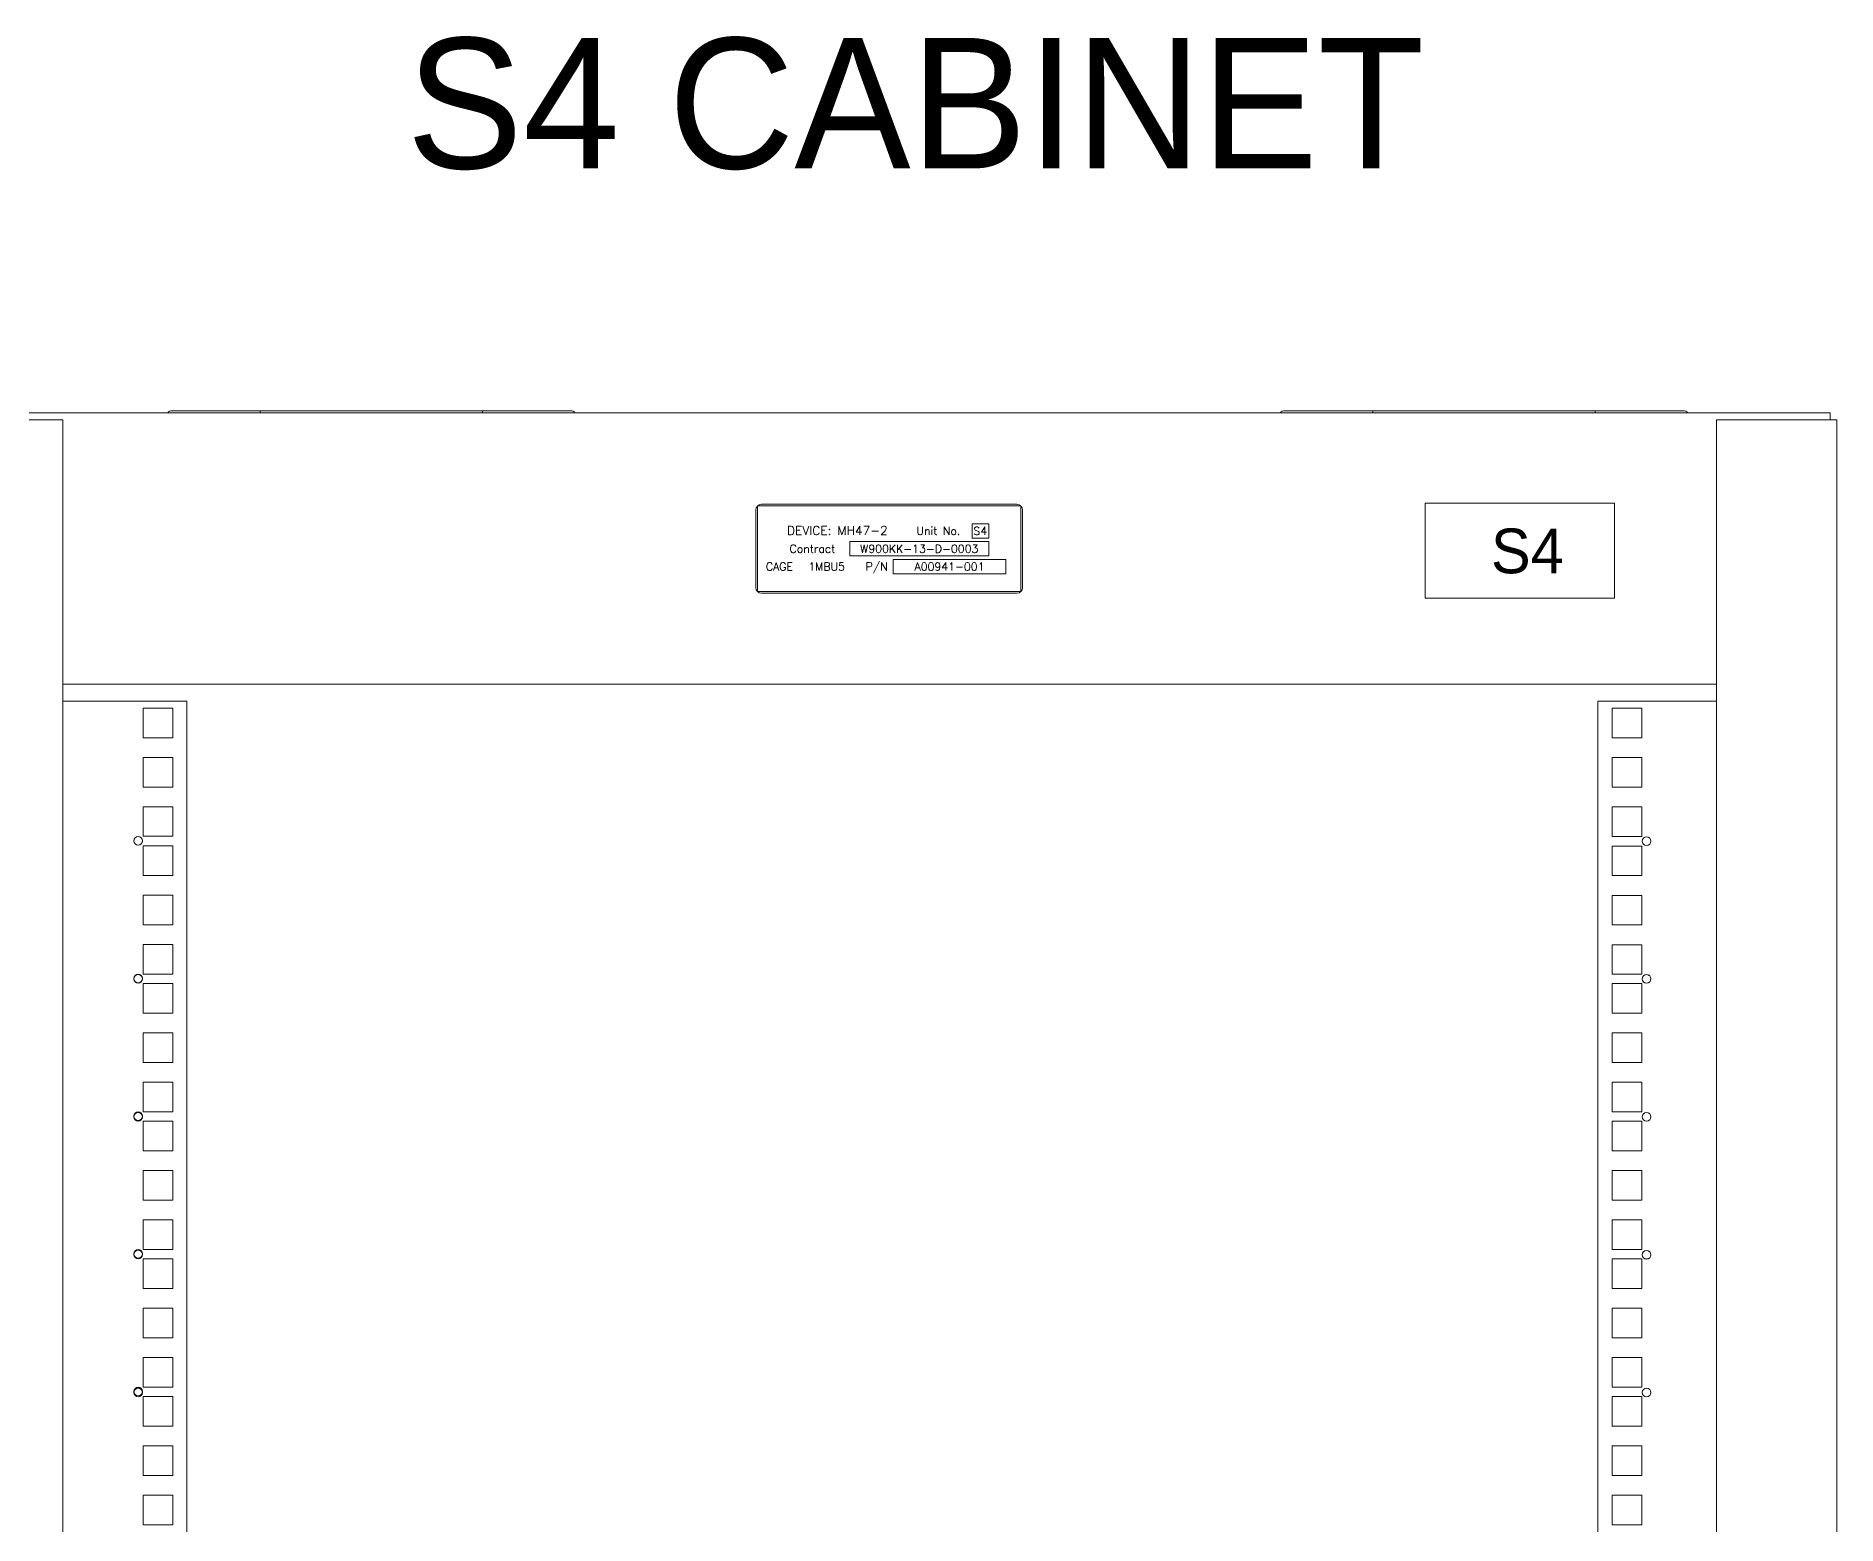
# Model space of a CAD drawing. Header units: inches. Extents: x -0.6 to 43.4, y -0.5 to 33.5.
# Drawn here: x 2.324 to 5.708, y 26.305 to 29.102 of the extents above; entities that cross this region are included whole.
import ezdxf
from ezdxf.enums import TextEntityAlignment as Align

# ---------------------------------------------------------------- set-up
doc = ezdxf.new("R2010")
doc.units = ezdxf.units.IN
doc.header["$MEASUREMENT"] = 0
doc.styles.add('ADESK1', font='romans')
doc.styles.add('dgn029', font='dgn029.shx')
doc.styles.add('dgn050', font='dgn050.shx')

msp = doc.modelspace()

# ---------------------------------------------------------------- linework, layer by layer
at = {"lineweight": 5}
for p, q in [((2.1589, 28.3941), (5.6948, 28.3941)), ((2.5792, 28.3978), (2.7448, 28.3978)), ((2.7448, 28.3941), (2.7448, 28.3978)), ((3.1629, 28.3978), (2.7448, 28.3978)), ((3.1629, 28.3978), (3.3286, 28.3978)), ((3.1629, 28.3941), (3.1629, 28.3978)), ((4.6697, 28.3978), (4.8354, 28.3978)), ((4.8354, 28.3941), (4.8354, 28.3978)), ((5.2535, 28.3978), (4.8354, 28.3978)), ((5.2535, 28.3978), (5.4191, 28.3978)), ((5.2535, 28.3941), (5.2535, 28.3978)), ((5.6948, 28.3808), (5.6948, 28.3941)), ((2.3745, 28.3808), (2.1479, 28.3808)), ((2.3745, 16.6872), (2.3745, 28.3808)), ((5.7075, 28.3808), (5.481, 28.3808)), ((5.481, 28.3808), (5.481, 16.6872)), ((5.7075, 16.6872), (5.7075, 28.3808)), ((4.1669, 28.2221), (3.6868, 28.2221)), ((3.6763, 28.2116), (3.6763, 28.0655)), ((4.1743, 28.219), (3.6794, 28.219)), ((3.6794, 28.219), (3.6794, 28.0581)), ((4.1138, 28.1854), (4.0825, 28.1854)), ((4.0825, 28.1854), (4.0825, 28.1586)), ((4.1138, 28.1586), (4.1138, 28.1854)), ((4.1743, 28.0581), (4.1743, 28.219)), ((4.1774, 28.0655), (4.1774, 28.2116)), ((4.1138, 28.152), (3.8528, 28.152)), ((3.8528, 28.152), (3.8528, 28.1252)), ((4.0825, 28.1586), (4.1138, 28.1586)), ((4.1138, 28.1252), (4.1138, 28.152)), ((3.8528, 28.1252), (4.1138, 28.1252)), ((4.1459, 28.1185), (3.9345, 28.1185)), ((3.9345, 28.1185), (3.9345, 28.0917)), ((4.1459, 28.0917), (4.1459, 28.1185)), ((3.9345, 28.0917), (4.1459, 28.0917)), ((3.6794, 28.0581), (4.1743, 28.0581)), ((3.6868, 28.0551), (4.1669, 28.0551)), ((5.481, 27.8841), (2.3745, 27.8841)), ((2.3745, 27.8526), (2.6075, 27.8526)), ((2.6075, 27.5812), (2.6075, 27.8526)), ((5.481, 27.8526), (5.2585, 27.8526)), ((5.2585, 27.5818), (5.2585, 27.8518)), ((2.5253, 27.7837), (2.5253, 27.8393)), ((2.5253, 27.8393), (2.5809, 27.8393)), ((2.5809, 27.8393), (2.5809, 27.7837)), ((5.3407, 27.839), (5.2851, 27.839)), ((5.2851, 27.839), (5.2851, 27.7834)), ((5.3407, 27.7834), (5.3407, 27.839)), ((2.5809, 27.7837), (2.5253, 27.7837)), ((5.2851, 27.7834), (5.3407, 27.7834)), ((2.5253, 27.691), (2.5253, 27.7466)), ((2.5253, 27.7466), (2.5809, 27.7466)), ((2.5809, 27.7466), (2.5809, 27.691)), ((5.3407, 27.7464), (5.2851, 27.7464)), ((5.2851, 27.7464), (5.2851, 27.6908)), ((5.3407, 27.6908), (5.3407, 27.7464)), ((2.5809, 27.691), (2.5253, 27.691)), ((5.2851, 27.6908), (5.3407, 27.6908)), ((2.5253, 27.5984), (2.5253, 27.654)), ((2.5253, 27.654), (2.5809, 27.654)), ((2.5809, 27.654), (2.5809, 27.5984)), ((5.3407, 27.6537), (5.2851, 27.6537)), ((5.2851, 27.6537), (5.2851, 27.5981)), ((5.3407, 27.5981), (5.3407, 27.6537)), ((2.5809, 27.5984), (2.5253, 27.5984)), ((2.5253, 27.5248), (2.5253, 27.5804)), ((2.5253, 27.5804), (2.5809, 27.5804)), ((2.5809, 27.5804), (2.5809, 27.5248)), ((2.6075, 27.5812), (2.6075, 27.5932)), ((2.6075, 27.3211), (2.6075, 27.5932)), ((5.2585, 27.5818), (5.2585, 27.5929)), ((5.2585, 27.3209), (5.2585, 27.5929)), ((5.2851, 27.5981), (5.3407, 27.5981)), ((5.3407, 27.5802), (5.2851, 27.5802)), ((5.2851, 27.5802), (5.2851, 27.5246)), ((5.3407, 27.5246), (5.3407, 27.5802)), ((2.5809, 27.5248), (2.5253, 27.5248)), ((5.2851, 27.5246), (5.3407, 27.5246)), ((2.5253, 27.4322), (2.5253, 27.4878)), ((2.5253, 27.4878), (2.5809, 27.4878)), ((2.5809, 27.4878), (2.5809, 27.4322)), ((5.3407, 27.4875), (5.2851, 27.4875)), ((5.2851, 27.4875), (5.2851, 27.4319)), ((5.3407, 27.4319), (5.3407, 27.4875)), ((2.5809, 27.4322), (2.5253, 27.4322)), ((5.2851, 27.4319), (5.3407, 27.4319)), ((2.5253, 27.3395), (2.5253, 27.3951)), ((2.5253, 27.3951), (2.5809, 27.3951)), ((2.5809, 27.3951), (2.5809, 27.3395)), ((5.3407, 27.3948), (5.2851, 27.3948)), ((5.2851, 27.3948), (5.2851, 27.3392)), ((5.3407, 27.3392), (5.3407, 27.3948)), ((2.5809, 27.3395), (2.5253, 27.3395)), ((2.5253, 27.2663), (2.5253, 27.3219)), ((2.5253, 27.3219), (2.5809, 27.3219)), ((2.5809, 27.3219), (2.5809, 27.2663)), ((2.6075, 27.0626), (2.6075, 27.3347)), ((5.2585, 27.0624), (5.2585, 27.3344)), ((5.2851, 27.3392), (5.3407, 27.3392)), ((5.3407, 27.3216), (5.2851, 27.3216)), ((5.2851, 27.3216), (5.2851, 27.266)), ((5.3407, 27.266), (5.3407, 27.3216)), ((2.5809, 27.2663), (2.5253, 27.2663)), ((5.2851, 27.266), (5.3407, 27.266)), ((2.5253, 27.1736), (2.5253, 27.2292)), ((2.5253, 27.2292), (2.5809, 27.2292)), ((2.5809, 27.2292), (2.5809, 27.1736)), ((5.3407, 27.229), (5.2851, 27.229)), ((5.2851, 27.229), (5.2851, 27.1734)), ((5.3407, 27.1734), (5.3407, 27.229)), ((2.5809, 27.1736), (2.5253, 27.1736)), ((5.2851, 27.1734), (5.3407, 27.1734)), ((2.5253, 27.081), (2.5253, 27.1366)), ((2.5253, 27.1366), (2.5809, 27.1366)), ((2.5809, 27.1366), (2.5809, 27.081)), ((5.3407, 27.1363), (5.2851, 27.1363)), ((5.2851, 27.1363), (5.2851, 27.0807)), ((5.3407, 27.0807), (5.3407, 27.1363)), ((2.5809, 27.081), (2.5253, 27.081)), ((2.6075, 26.804), (2.6075, 27.0761)), ((5.2585, 26.8038), (5.2585, 27.0758)), ((5.2851, 27.0807), (5.3407, 27.0807)), ((2.5253, 27.0077), (2.5253, 27.0633)), ((2.5253, 27.0633), (2.5809, 27.0633)), ((2.5809, 27.0633), (2.5809, 27.0077)), ((5.3407, 27.063), (5.2851, 27.063)), ((5.2851, 27.063), (5.2851, 27.0074)), ((5.3407, 27.0074), (5.3407, 27.063)), ((2.5809, 27.0077), (2.5253, 27.0077)), ((5.2851, 27.0074), (5.3407, 27.0074)), ((2.5253, 26.9151), (2.5253, 26.9707)), ((2.5253, 26.9707), (2.5809, 26.9707)), ((2.5809, 26.9707), (2.5809, 26.9151)), ((5.3407, 26.9704), (5.2851, 26.9704)), ((5.2851, 26.9704), (5.2851, 26.9148)), ((5.3407, 26.9148), (5.3407, 26.9704)), ((2.5809, 26.9151), (2.5253, 26.9151)), ((5.2851, 26.9148), (5.3407, 26.9148)), ((2.5253, 26.8224), (2.5253, 26.878)), ((2.5253, 26.878), (2.5809, 26.878)), ((2.5809, 26.878), (2.5809, 26.8224)), ((5.3407, 26.8777), (5.2851, 26.8777)), ((5.2851, 26.8777), (5.2851, 26.8221)), ((5.3407, 26.8221), (5.3407, 26.8777)), ((2.5809, 26.8224), (2.5253, 26.8224)), ((2.5253, 26.7491), (2.5253, 26.8047)), ((2.5253, 26.8047), (2.5809, 26.8047)), ((2.5809, 26.8047), (2.5809, 26.7491)), ((2.6075, 26.5454), (2.6075, 26.8175)), ((5.2585, 26.5452), (5.2585, 26.8172)), ((5.2851, 26.8221), (5.3407, 26.8221)), ((5.3407, 26.8045), (5.2851, 26.8045)), ((5.2851, 26.8045), (5.2851, 26.7489)), ((5.3407, 26.7489), (5.3407, 26.8045)), ((2.5809, 26.7491), (2.5253, 26.7491)), ((5.2851, 26.7489), (5.3407, 26.7489)), ((2.5253, 26.6565), (2.5253, 26.7121)), ((2.5253, 26.7121), (2.5809, 26.7121)), ((2.5809, 26.7121), (2.5809, 26.6565)), ((5.3407, 26.7118), (5.2851, 26.7118)), ((5.2851, 26.7118), (5.2851, 26.6562)), ((5.3407, 26.6562), (5.3407, 26.7118)), ((2.5809, 26.6565), (2.5253, 26.6565)), ((5.2851, 26.6562), (5.3407, 26.6562)), ((2.5253, 26.5638), (2.5253, 26.6194)), ((2.5253, 26.6194), (2.5809, 26.6194)), ((2.5809, 26.6194), (2.5809, 26.5638)), ((5.3407, 26.6191), (5.2851, 26.6191)), ((5.2851, 26.6191), (5.2851, 26.5635)), ((5.3407, 26.5635), (5.3407, 26.6191)), ((2.5809, 26.5638), (2.5253, 26.5638)), ((5.2851, 26.5635), (5.3407, 26.5635)), ((2.5253, 26.4904), (2.5253, 26.546)), ((2.5253, 26.546), (2.5809, 26.546)), ((2.5809, 26.546), (2.5809, 26.4904)), ((2.6075, 26.2867), (2.6075, 26.5587)), ((5.2585, 26.2864), (5.2585, 26.5585)), ((5.3407, 26.5457), (5.2851, 26.5457)), ((5.2851, 26.5457), (5.2851, 26.4901)), ((5.3407, 26.4901), (5.3407, 26.5457)), ((2.5809, 26.4904), (2.5253, 26.4904)), ((5.2851, 26.4901), (5.3407, 26.4901)), ((2.5253, 26.3977), (2.5253, 26.4533)), ((2.5253, 26.4533), (2.5809, 26.4533)), ((2.5809, 26.4533), (2.5809, 26.3977)), ((5.3407, 26.453), (5.2851, 26.453)), ((5.2851, 26.453), (5.2851, 26.3974)), ((5.3407, 26.3974), (5.3407, 26.453)), ((2.5809, 26.3977), (2.5253, 26.3977)), ((5.2851, 26.3974), (5.3407, 26.3974)), ((2.5253, 26.305), (2.5253, 26.3606)), ((2.5253, 26.3606), (2.5809, 26.3606)), ((2.5809, 26.3606), (2.5809, 26.305)), ((5.3407, 26.3604), (5.2851, 26.3604)), ((5.2851, 26.3604), (5.2851, 26.3048)), ((5.3407, 26.3048), (5.3407, 26.3604)), ((2.5809, 26.305), (2.5253, 26.305)), ((5.2851, 26.3048), (5.3407, 26.3048))]:
    msp.add_line(p, q, dxfattribs=at)
at = {"lineweight": 5, "flags": 128}
msp.add_lwpolyline([(5.2894, 28.224), (4.9336, 28.224), (4.9336, 28.0461), (5.2894, 28.0461), (5.2894, 28.224)], dxfattribs=at)
at = {"lineweight": 5}
for centre in [(2.516, 27.5897), (2.516, 27.5897), (2.516, 27.5897), (2.516, 27.5897), (5.3499, 27.5894), (5.3499, 27.5894), (2.516, 27.3312), (2.516, 27.3308), (2.516, 27.3308), (2.516, 27.3306), (5.3499, 27.3305), (5.3499, 27.3304), (2.516, 27.0726), (2.516, 27.0723), (2.516, 27.0717), (2.516, 27.0716), (5.3499, 27.0715), (5.3499, 27.0713), (2.516, 26.814), (2.516, 26.8137), (2.516, 26.8127), (2.516, 26.8126), (5.3499, 26.8124), (5.3499, 26.8123), (2.516, 26.5552), (2.516, 26.5551), (2.516, 26.5537), (2.516, 26.5537), (5.3499, 26.5534), (5.3499, 26.5534)]:
    msp.add_circle(centre, 0.00808, dxfattribs=at)
for centre, start, end in [((2.5792, 28.3874), 90, 139.4099), ((3.3286, 28.3874), 40.5901, 90), ((4.6697, 28.3874), 90, 139.4099), ((5.4191, 28.3874), 40.5901, 90), ((3.6868, 28.2116), 90, 180), ((4.1669, 28.2116), 0, 90), ((3.6868, 28.0655), 180, 270), ((4.1669, 28.0655), 270, 0)]:
    msp.add_arc(centre, 0.0104, start, end, dxfattribs=at)

# ---------------------------------------------------------------- texts
for s, height, style, p in [('S4 CABINET', 0.24511, 'dgn050', (3.9762, 28.9757)), ('DEVICE: MH47-2', 0.016701, 'ADESK1', (3.8296, 28.1729)), ('S4', 0.01503, 'ADESK1', (4.0981, 28.172)), ('W900KK-13-D-0003', 0.015031, 'ADESK1', (3.9833, 28.1386)), ('1MBU5', 0.01503, 'ADESK1', (3.8093, 28.1052)), ('A00941-001', 0.01503, 'ADESK1', (4.0402, 28.1051))]:
    msp.add_text(s, height=height, dxfattribs=dict(at, style=style)).set_placement(p, align=Align.MIDDLE_CENTER)
at = {"lineweight": 5, "style": 'ADESK1'}
for s, p in [('Unit No.', (3.9781, 28.1646)), ('Contract', (3.7397, 28.1311)), ('CAGE', (3.6952, 28.0977)), ('P/N', (3.8824, 28.0977))]:
    msp.add_text(s, height=0.01503, dxfattribs=at).set_placement(p)
at = {"lineweight": 5, "style": 'dgn029', "width": 0.994711}
msp.add_text('S4', height=0.08406, dxfattribs=at).set_placement((5.1259, 28.1346), align=Align.MIDDLE_CENTER)

doc.saveas('drawing.dxf')
